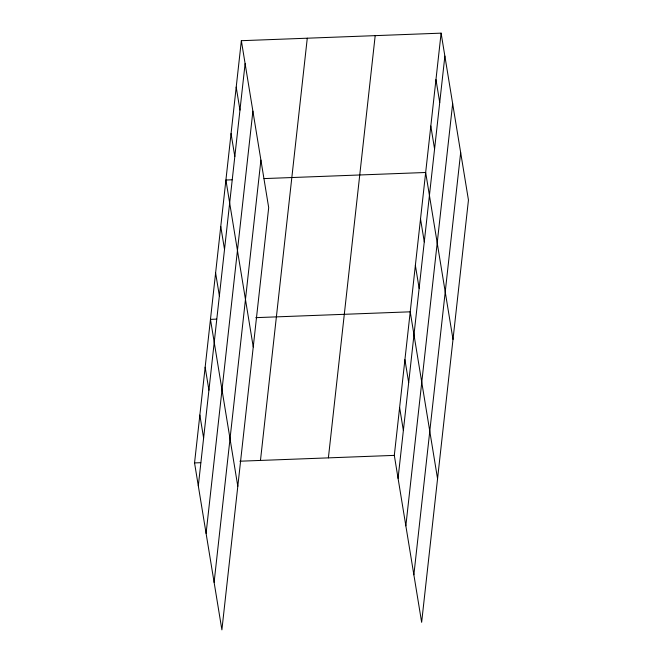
<?xml version="1.0" encoding="UTF-8"?>
<svg xmlns="http://www.w3.org/2000/svg" width="663" height="663" viewBox="0 0 663 663"><rect width="100%" height="100%" fill="white"/><g stroke="black" fill="none" stroke-linecap="round" stroke-linejoin="round"><path stroke-width="0.99" d="M241.357 40.692L268.689 207.618L221.89 629.85L194.549 462.923L241.357 40.692L441.11 33.15L468.451 200.077L421.643 622.308L394.311 455.382L441.11 33.15M198.312 485.871L245.111 63.64M206.085 533.384L252.893 111.152M214.108 582.338L260.907 160.106M260.468 460.429L307.276 38.205M328.392 457.868L375.192 35.636M398.065 478.33L444.873 56.098M405.847 525.842L452.655 103.61M413.869 574.796L460.669 152.565M232.091 179.797L225.909 180.029L253.241 346.956M264.023 178.587L425.671 172.488L453.003 339.415M216.644 319.127L210.461 319.359L237.802 486.294M255.785 317.652L410.223 311.817L437.563 478.752M194.549 462.923L200.732 462.691M239.873 461.208L394.311 455.382M435.964 79.593L439.726 102.541M430.817 126.036L434.572 148.984M420.524 218.931L424.279 241.879M415.369 265.374L419.132 288.322M404.919 359.669L408.673 382.617M399.615 407.521L403.369 430.478M236.202 87.135L239.965 110.083M231.055 133.586L234.818 156.534M220.762 226.473L224.517 249.421M215.608 272.916L219.37 295.864M205.157 367.219L208.92 390.167M199.853 415.071L203.616 438.019"/></g></svg>
